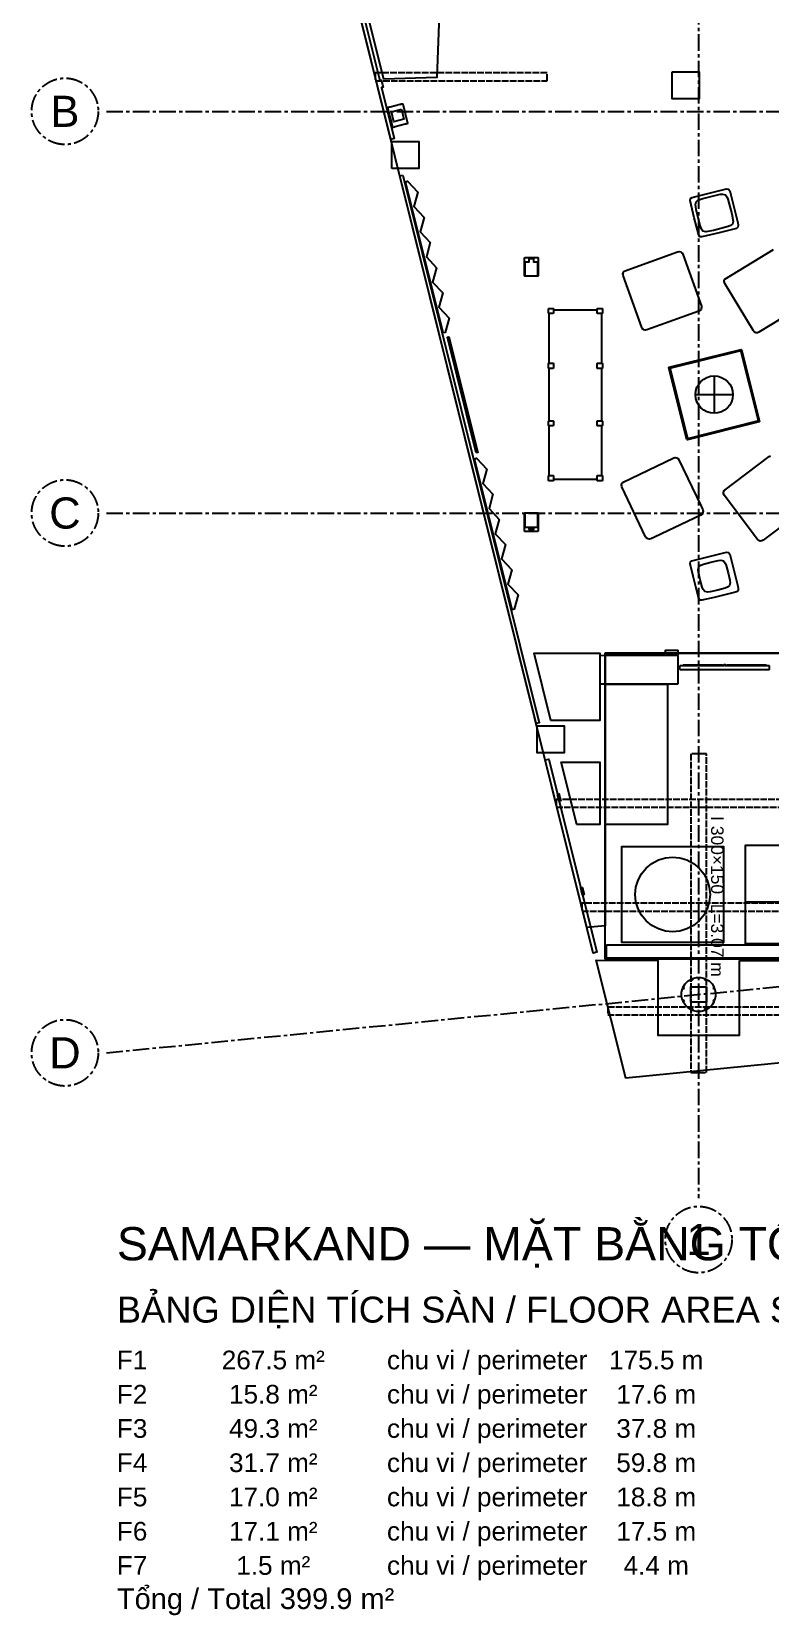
# Model space of a CAD drawing. Header units: millimetres. Extents: x -2320 to 44593, y -183000 to 30400.
# Drawn here: x -2320 to 4790, y -18620 to -3362 of the extents above; entities that cross this region are included whole.
import ezdxf
from ezdxf.enums import TextEntityAlignment as Align

# ---------------------------------------------------------------- set-up
doc = ezdxf.new("R2010")
doc.units = ezdxf.units.MM
doc.header["$LTSCALE"] = 50
doc.linetypes.add('CENTER', pattern=[5.08, 3.175, -0.635, 0.635, -0.635])
doc.linetypes.add('DASHED', pattern=[1.524, 1.27, -0.254])
for name, color, linetype in [('A-FACADE', 150, 'Continuous'), ('A-FLOR-F1', 2, 'Continuous'), ('A-FLOR-F6', 8, 'Continuous'), ('A-FURN', 3, 'Continuous'), ('A-FURN-BASE', 9, 'Continuous'), ('A-MANGAL', 12, 'Continuous'), ('A-MISC', 9, 'Continuous'), ('A-TEXT', 7, 'Continuous'), ('A-WALL-CUT', 7, 'Continuous'), ('E-LITE', 1, 'Continuous'), ('S-BEAM', 1, 'DASHED'), ('S-GRID', 8, 'CENTER'), ('S-PURL', 9, 'DASHED')]:
    doc.layers.add(name, color=color, linetype=linetype)
doc.styles.add('VN', font='arial.ttf')

msp = doc.modelspace()

# ---------------------------------------------------------------- linework, layer by layer
at = {"layer": 'A-FACADE'}
msp.add_lwpolyline([(1232.8, -4064), (1235.8, -4059.2), (1247.4, -4056.3), (1252.2, -4059.2), (1298.6, -4245.5), (1295.7, -4250.4), (1284, -4253.3), (1279.2, -4250.4), (1276.3, -4255.2), (1179.2, -4279.3), (1174.4, -4276.4), (1171.5, -4281.3), (1159.8, -4284.2), (1155, -4281.3), (1108.6, -4094.9), (1111.5, -4090.1), (1123.2, -4087.2), (1128, -4090.1), (1130.9, -4085.3), (1228, -4061.1)], close=True, dxfattribs=at)
at = {"layer": 'A-FLOR-F1'}
msp.add_lwpolyline([(18900, -10429.7), (18050, -10513.5), (18050, -10559.9), (15550, -10559.9), (15550, -10759.9), (9000, -11405.5), (9000, -9350), (3200, -9350), (3200, -11977.2), (3025, -11994.5), (0, 167.5), (0, 7250), (4100, 7250), (4100, 7100), (1650, 7100), (1650, 150), (4100, 150), (4100, 0), (15300, 0), (15300, -3300), (28500, -3300)], dxfattribs=at)
at = {"layer": 'A-FLOR-F6'}
msp.add_lwpolyline([(3200, -12300), (3200, -9350), (9000, -9350), (9000, -12300)], close=True, dxfattribs=at)
at = {"layer": 'A-FURN'}
for points in [[(1517.1, -5393.9), (1479.4, -5532.1), (1577.5, -5636.5), (1539.7, -5774.6), (1637.8, -5879), (1600, -6017.2), (1698.1, -6121.6), (1660.3, -6259.7), (1640.9, -6264.6), (1279, -4809.2), (1298.4, -4804.4), (1396.5, -4908.8), (1358.7, -5047), (1456.8, -5151.3), (1419, -5289.5)], [(4139.5, -4969.4), (4306.4, -4929.6), (4331.1, -4927.6), (4358, -4934), (4372.2, -4952.4), (4382.1, -4975.2), (4419.7, -5117.3), (4431.4, -5190.1), (4425, -5217), (4406.6, -5231.2), (4383.8, -5241.1), (4241.7, -5278.7), (4168.9, -5290.4), (4142, -5284), (4127.8, -5265.6), (4110.4, -5219.5), (4075, -5076.8), (4068.6, -5027.9), (4075, -5001), (4093.4, -4986.8)], [(1959.6, -7421.6), (1682.1, -6305.8), (1696.7, -6302.2), (1974.2, -7417.9)], [(3986.6, -7291.4), (3814.7, -6600.4), (3817.6, -6595.6), (4508.6, -6423.7), (4513.4, -6426.6), (4685.3, -7117.6), (4682.4, -7122.4), (3991.4, -7294.3)], [(2142.9, -8200.1), (2241, -8304.5), (2203.3, -8442.7), (2301.4, -8547.1), (2263.6, -8685.2), (2361.7, -8789.6), (2323.9, -8927.8), (2304.5, -8932.6), (1942.6, -7477.3), (1962, -7472.5), (2060.1, -7576.9), (2022.3, -7715), (2120.4, -7819.4), (2082.6, -7957.6), (2180.7, -8062)], [(4101.5, -8519.6), (4122.7, -8503.1), (4145.4, -8493), (4216.3, -8473.3), (4288.1, -8457.5), (4312.9, -8455.8), (4339.3, -8460.4), (4355.9, -8481.7), (4366, -8504.4), (4385.7, -8575.3), (4401.5, -8647.1), (4403.2, -8671.9), (4398.6, -8698.3), (4377.3, -8714.9), (4354.6, -8725), (4283.7, -8744.7), (4211.9, -8760.5), (4187.1, -8762.2), (4160.7, -8757.6), (4144.1, -8736.3), (4134, -8713.6), (4114.3, -8642.7), (4098.5, -8570.9), (4096.8, -8546.1)]]:
    msp.add_lwpolyline(points, close=True, dxfattribs=at)
at = {"layer": 'A-FURN-BASE'}
for points in [[(1685.8, -953.4), (1579.1, -3803.7), (1068.2, -3818.5), (360.7, -994.6)], [(1130.9, -4085.3), (1228, -4061.1), (1232.8, -4064), (1235.8, -4059.2), (1247.4, -4056.3), (1252.2, -4059.2), (1298.6, -4245.5), (1295.7, -4250.4), (1284, -4253.3), (1279.2, -4250.4), (1276.3, -4255.2), (1179.2, -4279.3), (1174.4, -4276.4), (1171.5, -4281.3), (1159.8, -4284.2), (1155, -4281.3), (1108.6, -4094.9), (1111.5, -4090.1), (1123.2, -4087.2), (1128, -4090.1)], [(1396.5, -4908.8), (1358.7, -5047), (1456.8, -5151.3), (1419, -5289.5), (1517.1, -5393.9), (1479.4, -5532.1), (1577.5, -5636.5), (1539.7, -5774.6), (1637.8, -5879), (1600, -6017.2), (1698.1, -6121.6), (1660.3, -6259.7), (1640.9, -6264.6), (1279, -4809.2), (1298.4, -4804.4)], [(4059, -4953.4), (4369, -4877.4), (4387.7, -4880.1), (4398.9, -4895.3), (4476.9, -5204.9), (4481.6, -5228), (4478.9, -5246.7), (4463.7, -5257.9), (4297.6, -5300.3), (4131, -5340.6), (4112.3, -5337.9), (4101.1, -5322.7), (4058.7, -5156.6), (4018.4, -4990), (4021.1, -4971.3), (4036.3, -4960.1)], [(3384.1, -5669), (3898.1, -5482.2), (3912.2, -5480), (3912.7, -5483.3), (3913.6, -5479.9), (3928.2, -5483.8), (3939.2, -5491.9), (3937, -5494.9), (3940, -5493.1), (3947.3, -5505.4), (4114.6, -5971.7), (4126.9, -6007), (4129, -6021.2), (4125.6, -6021.7), (4129.1, -6022.6), (4125.2, -6037.2), (4117.1, -6048.2), (4114.1, -6046), (4115.9, -6049), (4103.6, -6056.3), (3817, -6159.3), (3602, -6235.9), (3587.8, -6238), (3587.3, -6234.6), (3586.4, -6238.1), (3573.1, -6234.8), (3560.9, -6226), (3563, -6223.1), (3560, -6224.9), (3552.7, -6212.6), (3373, -5710.3), (3371, -5696.8), (3374.3, -5696.3), (3370.9, -5695.4), (3374.9, -5680.9), (3383, -5669.9), (3385.9, -5672)], [(2427, -5539), (2551, -5539), (2554, -5542), (2554, -5716), (2551, -5719), (2427, -5719), (2424, -5716), (2424, -5542)], [(2700, -6079), (2658, -6079), (2654, -6075), (2654, -6033), (2658, -6029), (2700, -6029), (2704, -6033), (2704, -6075)], [(3170, -6079), (3128, -6079), (3124, -6075), (3124, -6033), (3128, -6029), (3170, -6029), (3174, -6033), (3174, -6075)], [(2700, -6607.3), (2658, -6607.3), (2654, -6603.3), (2654, -6561.3), (2658, -6557.3), (2700, -6557.3), (2704, -6561.3), (2704, -6603.3)], [(3170, -6607.3), (3128, -6607.3), (3124, -6603.3), (3124, -6561.3), (3128, -6557.3), (3170, -6557.3), (3174, -6561.3), (3174, -6603.3)], [(4495.5, -6437.3), (4507.6, -6444.6), (4671.7, -7104.5), (4664.4, -7116.6), (4004.5, -7280.7), (3992.4, -7273.4), (3828.3, -6613.5), (3835.6, -6601.4)], [(2700, -7160.7), (2658, -7160.7), (2654, -7156.7), (2654, -7114.7), (2658, -7110.7), (2700, -7110.7), (2704, -7114.7), (2704, -7156.7)], [(3170, -7160.7), (3128, -7160.7), (3124, -7156.7), (3124, -7114.7), (3128, -7110.7), (3170, -7110.7), (3174, -7114.7), (3174, -7156.7)], [(2060.1, -7576.9), (2022.3, -7715), (2120.4, -7819.4), (2082.6, -7957.6), (2180.7, -8062), (2142.9, -8200.1), (2241, -8304.5), (2203.3, -8442.7), (2301.4, -8547.1), (2263.6, -8685.2), (2361.7, -8789.6), (2323.9, -8927.8), (2304.5, -8932.6), (1942.6, -7477.3), (1962, -7472.5)], [(3367, -7706.5), (3860.3, -7469), (3873.6, -7465.7), (3874.4, -7469.1), (3875, -7465.5), (3889.8, -7467.9), (3901.6, -7474.9), (3899.7, -7478), (3902.5, -7475.9), (3910.7, -7486.9), (4124, -7934.7), (4140, -7969.3), (4143.3, -7982.6), (4139.9, -7983.4), (4143.6, -7984), (4141.1, -7998.8), (4134.1, -8010.6), (4131, -8008.7), (4133.1, -8011.5), (4122.1, -8019.7), (3674.3, -8233), (3639.7, -8249), (3626.4, -8252.3), (3625.6, -8248.9), (3625, -8252.6), (3610.2, -8250.1), (3598.5, -8243.1), (3600.3, -8240), (3597.5, -8242.1), (3589, -8230.5), (3360, -7748.7), (3356.7, -7735.4), (3360.1, -7734.6), (3356.5, -7734), (3358.9, -7719.2), (3365.9, -7707.5), (3369.1, -7709.4)], [(2700, -7689), (2658, -7689), (2654, -7685), (2654, -7643), (2658, -7639), (2700, -7639), (2704, -7643), (2704, -7685)], [(3170, -7689), (3128, -7689), (3124, -7685), (3124, -7643), (3128, -7639), (3170, -7639), (3174, -7643), (3174, -7685)], [(2551, -8179), (2427, -8179), (2424, -8176), (2424, -8002), (2427, -7999), (2551, -7999), (2554, -8002), (2554, -8176)], [(4058.8, -8453.2), (4369.2, -8377.1), (4387.9, -8379.9), (4399, -8395.1), (4477.2, -8705), (4481.9, -8728.2), (4479.1, -8746.9), (4463.9, -8758), (4441.2, -8764.8), (4249.8, -8812.4), (4130.8, -8840.9), (4112.1, -8838.1), (4101, -8822.9), (4094.2, -8800.2), (4046.6, -8608.8), (4018.1, -8489.8), (4020.9, -8471.1), (4036.1, -8460)], [(3150, -9350), (3150, -10000), (2678.9, -10000), (2517.3, -9350)], [(3153, -9650), (3151, -9372), (3197, -9370), (3199, -9648)], [(3900, -9367), (3897, -9370), (3783, -9370), (3780, -9367), (3780, -9323), (3783, -9320), (3897, -9320), (3900, -9323)], [(4345, -9460), (4355, -9460), (4355, -9470), (4776, -9470), (4780, -9474), (4780, -9506), (4776, -9510), (3924, -9510), (3920, -9506), (3920, -9474), (3924, -9470), (4345, -9470)], [(3200, -9650), (3800, -9650), (3800, -11000), (3200, -11000)], [(3150, -10400), (3150, -11000), (2927.7, -11000), (2778.4, -10400)], [(3362, -11212), (4338, -11212), (4338, -12138), (3362, -12138)], [(4550, -11200), (6550, -11200), (6550, -11750), (4550, -11750)], [(4550, -11750), (6550, -11750), (6550, -12150), (4550, -12150)], [(4492, -12312), (9288, -12312), (9286.8, -12864.1), (3399.7, -13443.8), (3112.6, -12309.1), (3708, -12312), (3708, -13030.5), (4492, -13030.5)]]:
    msp.add_lwpolyline(points, close=True, dxfattribs=at)
for points in [[(5103.9, -6001.8), (4679.8, -6257.8), (4666.3, -6262.7), (4665.1, -6259.4), (4664.9, -6263.1), (4651.3, -6262.5), (4637.6, -6256.3), (4639.2, -6252.9), (4636.5, -6255.4), (4626.9, -6244.7), (4350.9, -5788.2), (4346.3, -5775.3), (4349.5, -5774.1), (4346, -5774), (4346.9, -5758.9), (4352.7, -5746.6), (4356.1, -5748.2), (4353.6, -5745.5), (4820.8, -5459.9)], [(4994.3, -8057.4), (4719.9, -8262.8), (4707, -8269.1), (4705.5, -8265.9), (4705.7, -8269.6), (4692.1, -8270.3), (4677.8, -8265.5), (4679, -8262.1), (4676.7, -8264.7), (4666, -8255.1), (4346.2, -7828.9), (4340, -7816), (4343.1, -7814.5), (4339.5, -7814.7), (4339, -7799.7), (4343.5, -7786.8), (4346.9, -7788), (4344.3, -7785.7), (4780.1, -7455.2), (4793, -7449)]]:
    msp.add_lwpolyline(points, dxfattribs=at)
at = {"layer": 'A-MANGAL'}
for points in [[(2678.9, -10000), (2517.3, -9350), (3150, -9350), (3150, -10000)], [(3199, -9372), (3197, -9650), (3151, -9648), (3153, -9370)], [(3780, -9323), (3783, -9320), (3897, -9320), (3900, -9323), (3900, -9367), (3897, -9370), (3783, -9370), (3780, -9367)], [(4370, -9466), (4374, -9462), (4746, -9462), (4750, -9466), (4746, -9470), (4776, -9470), (4780, -9474), (4780, -9506), (4776, -9510), (3924, -9510), (3920, -9506), (3920, -9474), (3924, -9470), (3954, -9470), (3950, -9466), (3954, -9462), (4326, -9462), (4330, -9466), (4326, -9470), (4345, -9470), (4345, -9460), (4355, -9460), (4355, -9470), (4374, -9470)], [(3800, -11000), (3200, -11000), (3200, -9650), (3800, -9650)], [(2927.7, -11000), (2778.4, -10400), (3150, -10400), (3150, -11000)], [(4338, -11212), (4338, -12138), (3362, -12138), (3362, -11212)], [(6550, -11200), (6550, -11750), (4550, -11750), (4550, -11200)], [(3712.2, -12007.6), (3650, -11974.3), (3595.4, -11929.6), (3550.7, -11875), (3517.4, -11812.8), (3496.9, -11745.2), (3490, -11675), (3496.9, -11604.8), (3517.4, -11537.2), (3550.7, -11475), (3595.4, -11420.4), (3650, -11375.7), (3712.2, -11342.4), (3779.8, -11321.9), (3850, -11315), (3920.2, -11321.9), (3987.8, -11342.4), (4050, -11375.7), (4104.6, -11420.4), (4149.3, -11475), (4182.6, -11537.2), (4203.1, -11604.8), (4210, -11675), (4203.1, -11745.2), (4182.6, -11812.8), (4149.3, -11875), (4104.6, -11929.6), (4050, -11974.3), (3987.8, -12007.6), (3920.2, -12028.1), (3850, -12035), (3779.8, -12028.1)], [(6550, -12150), (4550, -12150), (4550, -11750), (6550, -11750)]]:
    msp.add_lwpolyline(points, close=True, dxfattribs=at)
at = {"layer": 'A-MISC'}
for points in [[(2509, -5549), (2509, -5579.1), (2549, -5579.1), (2549, -5718.7), (2429, -5718.7), (2429, -5579.1), (2469, -5579.1), (2469, -5549)], [(2658, -6079), (2654, -6075), (2654, -6033), (2658, -6029), (2700, -6029), (2704, -6033), (2704, -6044), (2707, -6041), (3121, -6041), (3124, -6044), (3124, -6033), (3128, -6029), (3170, -6029), (3174, -6033), (3174, -6075), (3170, -6079), (3161, -6079), (3164, -6082), (3164, -6557.3), (3170, -6557.3), (3174, -6561.3), (3174, -6603.3), (3170, -6607.3), (3164, -6607.3), (3164, -7110.7), (3170, -7110.7), (3174, -7114.7), (3174, -7156.7), (3170, -7160.7), (3164, -7160.7), (3164, -7636), (3161, -7639), (3170, -7639), (3174, -7643), (3174, -7685), (3170, -7689), (3128, -7689), (3124, -7685), (3124, -7674), (3121, -7677), (2707, -7677), (2704, -7674), (2704, -7685), (2700, -7689), (2658, -7689), (2654, -7685), (2654, -7643), (2658, -7639), (2666, -7639), (2662, -7635), (2662, -7160.7), (2654, -7156.7), (2654, -7114.7), (2662, -7110.7), (2662, -6607.3), (2654, -6603.3), (2654, -6561.3), (2662, -6557.3), (2662, -6083), (2666, -6079)], [(2549, -7999.3), (2549, -8139), (2429, -8139), (2429, -7999.3)], [(2509, -8139.1), (2509, -8158.9), (2469, -8158.9), (2469, -8139.1)]]:
    msp.add_lwpolyline(points, close=True, dxfattribs=at)
at = {"layer": 'A-WALL-CUT'}
msp.add_lwpolyline([(809.5, -2941.9), (1030.8, -3831.9), (1045.4, -3828.3), (1056.4, -3872.4), (1062.3, -3896.2), (1047.8, -3899.9), (1170.4, -4393), (1136.4, -4401.5), (0, 167.5)], dxfattribs=at)
for points in [[(3845, -3751), (4105, -3751), (4105, -4011), (3845, -4011)], [(1239.1, -4109.9), (1263.2, -4206.9), (1166.2, -4231.1), (1142, -4134)], [(1147, -4682), (1147, -4422), (1407, -4422), (1407, -4682)], [(1252.4, -4743.6), (2565.4, -10022.3), (2536.3, -10029.5), (1223.3, -4750.8)], [(3200, -9350), (3202, -9348), (3312, -9348), (3314, -9350), (3314, -9368), (3312, -9370), (3202, -9370), (3200, -9368)], [(3900, -9373), (3900, -9647), (3897, -9650), (3203, -9650), (3200, -9647), (3200, -9373), (3203, -9370), (3897, -9370)], [(3328, -9370), (3326, -9368), (3326, -9350.3), (3328, -9348.3), (3564, -9348.3), (3566, -9350.3), (3566, -9368), (3564, -9370)], [(3780, -9368), (3778, -9370), (3580, -9370), (3578, -9368), (3578, -9350), (3580, -9348), (3778, -9348), (3780, -9350)], [(2547, -10050), (2807, -10050), (2807, -10310), (2547, -10310)], [(2758.5, -10778), (2747.6, -10734), (2741.7, -10710.5), (3120.3, -12232.5), (3086.3, -12241), (2623.2, -10378.9), (2657.1, -10370.4), (2741.6, -10710.1), (2756.2, -10706.5), (2762.1, -10730.3), (2773.1, -10774.4)], [(2977.1, -11656.6), (2966.1, -11612.6), (2980.7, -11609), (2991.6, -11653), (2997.6, -11676.9), (2983, -11680.5)], [(3212, -12162), (8988, -12162), (8988, -12288), (3212, -12288)], [(3969.9, -12537), (3998.5, -12508.4), (4033.2, -12487.6), (4038.1, -12498.9), (4041.4, -12497.1), (4045, -12496), (4040.6, -12484.6), (4079.8, -12474.7), (4120.2, -12474.7), (4159.4, -12484.6), (4155, -12496), (4158.6, -12497.1), (4161.9, -12498.9), (4166.8, -12487.6), (4201.5, -12508.4), (4230.1, -12537), (4250.9, -12571.7), (4239.6, -12576.6), (4241.4, -12579.9), (4242.5, -12583.5), (4253.9, -12579.1), (4263.8, -12618.3), (4263.8, -12658.7), (4253.9, -12697.9), (4242.5, -12693.5), (4241.4, -12697.1), (4239.6, -12700.4), (4250.9, -12705.3), (4230.1, -12740), (4201.5, -12768.6), (4166.8, -12789.4), (4161.9, -12778.1), (4158.6, -12779.9), (4155, -12781), (4159.4, -12792.4), (4120.2, -12802.3), (4079.8, -12802.3), (4040.6, -12792.4), (4045, -12781), (4041.4, -12779.9), (4038.1, -12778.1), (4033.2, -12789.4), (3998.5, -12768.6), (3969.9, -12740), (3949.1, -12705.3), (3960.4, -12700.4), (3958.6, -12697.1), (3957.5, -12693.5), (3946.1, -12697.9), (3936.2, -12658.7), (3936.2, -12618.3), (3946.1, -12579.1), (3957.5, -12583.5), (3958.6, -12579.9), (3960.4, -12576.6), (3949.1, -12571.7)], [(4175, -12563.5), (4175, -12713.5), (4025, -12713.5), (4025, -12563.5)]]:
    msp.add_lwpolyline(points, close=True, dxfattribs=at)
at = {"layer": 'E-LITE'}
for p, q in [((4250, -6679), (4250, -7039)), ((4070, -6859), (4430, -6859))]:
    msp.add_line(p, q, dxfattribs=at)
msp.add_circle((4250, -6859), 180, dxfattribs=at)
at = {"layer": 'S-BEAM'}
msp.add_lwpolyline([(4025, -10321), (4025, -13389), (4175, -13389), (4175, -10321)], close=True, dxfattribs=at)
at = {"layer": 'S-GRID'}
for p, q in [((4100, 2200), (4100, -14600)), ((-1600, -4130), (38600, -4130)), ((-1600, -8000), (38600, -8000)), ((-1600, -13200.9), (38600, -9238.3))]:
    msp.add_line(p, q, dxfattribs=at)
for centre in [(-2000, -4130), (-2000, -8000), (-2000, -13200.9), (4100, -15000)]:
    msp.add_circle(centre, 320, dxfattribs=at)
at = {"layer": 'S-PURL'}
for points in [[(987, -3760), (987, -3835), (2642, -3835), (2642, -3760)], [(2728, -10760), (2728, -10835), (30361, -10835), (30361, -10760)], [(2977, -11760), (2977, -11835), (20216, -11835), (20216, -11760)], [(3225, -12760), (3225, -12835), (10071, -12835), (10071, -12760)]]:
    msp.add_lwpolyline(points, close=True, dxfattribs=at)

# ---------------------------------------------------------------- texts
at = {"layer": 'A-TEXT', "style": 'VN'}
for s, height, p in [('SAMARKAND — MẶT BẰNG TỔNG THỂ / GENERAL PLAN   TL 1:100   (đơn vị mm / units mm)   R12-v12.1', 320, (-1500, -15200)), ('BẢNG DIỆN TÍCH SÀN / FLOOR AREA SCHEDULE', 250, (-1500, -15800)), ('F1', 180, (-1500, -16250)), ('   267.5 m²', 180, (-700, -16250)), ('chu vi / perimeter   175.5 m', 180, (1100, -16250)), ('F2', 180, (-1500, -16580)), ('    15.8 m²', 180, (-700, -16580)), ('chu vi / perimeter    17.6 m', 180, (1100, -16580)), ('F3', 180, (-1500, -16910)), ('    49.3 m²', 180, (-700, -16910)), ('chu vi / perimeter    37.8 m', 180, (1100, -16910)), ('F4', 180, (-1500, -17240)), ('    31.7 m²', 180, (-700, -17240)), ('chu vi / perimeter    59.8 m', 180, (1100, -17240)), ('F5', 180, (-1500, -17570)), ('    17.0 m²', 180, (-700, -17570)), ('chu vi / perimeter    18.8 m', 180, (1100, -17570)), ('F6', 180, (-1500, -17900)), ('    17.1 m²', 180, (-700, -17900)), ('chu vi / perimeter    17.5 m', 180, (1100, -17900)), ('F7', 180, (-1500, -18230)), ('     1.5 m²', 180, (-700, -18230)), ('chu vi / perimeter     4.4 m', 180, (1100, -18230)), ('Tổng / Total 399.9 m²', 200, (-1500, -18560))]:
    msp.add_text(s, height=height, dxfattribs=at).set_placement(p)
at = {"layer": 'S-BEAM', "style": 'VN'}
msp.add_text('I 300×150  L=3.07 m', height=120, rotation=-90, dxfattribs=at).set_placement((4220, -10921))
at = {"layer": 'S-GRID', "style": 'VN'}
for s, p in [('B', (-2000, -4130)), ('C', (-2000, -8000)), ('D', (-2000, -13200.9)), ('1', (4100, -15000))]:
    msp.add_text(s, height=300, dxfattribs=at).set_placement(p, align=Align.MIDDLE_CENTER)

doc.saveas('drawing.dxf')
